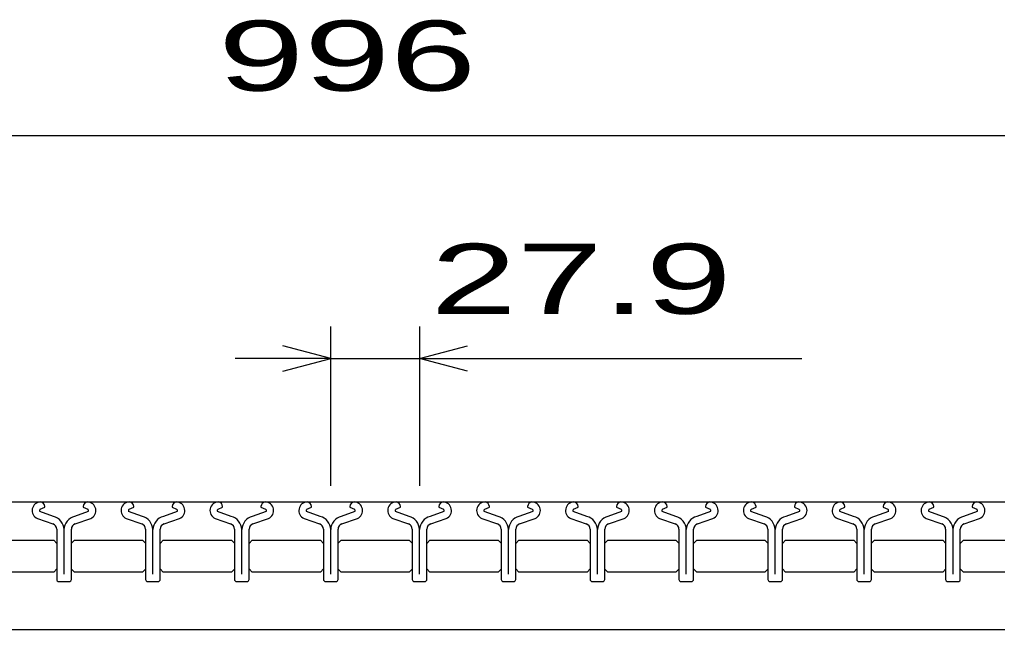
# Model space of a CAD drawing. Units: millimetres, scale not verified. Extents: x -1820 to 1724, y -1285 to 1059.
# Drawn here: x -1039.4 to -732.5, y -496 to -304.7 of the extents above; entities that cross this region are included whole.
import ezdxf
from ezdxf.enums import TextEntityAlignment as Align

# ---------------------------------------------------------------- set-up
doc = ezdxf.new("R2010")
doc.units = ezdxf.units.MM
doc.header["$LTSCALE"] = 10
doc.layers.add('16', color=3, linetype='Continuous', lineweight=25)
doc.layers.add('22', color=2, linetype='Continuous', lineweight=25)
doc.styles.add('ベクトル', font='')
doc.styles.get('ベクトル').set_extended_font_data('ベクトル')

msp = doc.modelspace()

# ---------------------------------------------------------------- linework, layer by layer
at = {"layer": '16'}
for p, q in [((-1426, -456), (-430, -456)), ((-1028.7, -460.53), (-1033.02, -459.01)), ((-1032.86, -458.31), (-1031.42, -457.61)), ((-1031.42, -457.61), (-1031.42, -457.38)), ((-1017.8, -459.01), (-1022.12, -460.53)), ((-1019.4, -457.38), (-1019.4, -457.61)), ((-1019.4, -457.61), (-1017.96, -458.31)), ((-1000.8, -460.53), (-1005.12, -459.01)), ((-1004.96, -458.31), (-1003.52, -457.61)), ((-1003.52, -457.61), (-1003.52, -457.38)), ((-989.9, -459.01), (-994.22, -460.53)), ((-991.5, -457.38), (-991.5, -457.61)), ((-991.5, -457.61), (-990.06, -458.31)), ((-972.9, -460.53), (-977.22, -459.01)), ((-977.06, -458.31), (-975.62, -457.61)), ((-975.62, -457.61), (-975.62, -457.38)), ((-962, -459.01), (-966.32, -460.53)), ((-963.6, -457.38), (-963.6, -457.61)), ((-963.6, -457.61), (-962.16, -458.31)), ((-945, -460.53), (-949.32, -459.01)), ((-949.16, -458.31), (-947.72, -457.61)), ((-947.72, -457.61), (-947.72, -457.38)), ((-934.1, -459.01), (-938.42, -460.53)), ((-935.7, -457.38), (-935.7, -457.61)), ((-935.7, -457.61), (-934.26, -458.31)), ((-917.1, -460.53), (-921.42, -459.01)), ((-921.26, -458.31), (-919.82, -457.61)), ((-919.82, -457.61), (-919.82, -457.38)), ((-906.2, -459.01), (-910.52, -460.53)), ((-907.8, -457.38), (-907.8, -457.61)), ((-907.8, -457.61), (-906.36, -458.31)), ((-889.2, -460.53), (-893.52, -459.01)), ((-893.36, -458.31), (-891.92, -457.61)), ((-891.92, -457.61), (-891.92, -457.38)), ((-878.3, -459.01), (-882.62, -460.53)), ((-879.9, -457.38), (-879.9, -457.61)), ((-879.9, -457.61), (-878.46, -458.31)), ((-861.3, -460.53), (-865.62, -459.01)), ((-865.46, -458.31), (-864.02, -457.61)), ((-864.02, -457.61), (-864.02, -457.38)), ((-850.4, -459.01), (-854.72, -460.53)), ((-852, -457.38), (-852, -457.61)), ((-852, -457.61), (-850.56, -458.31)), ((-833.4, -460.53), (-837.72, -459.01)), ((-837.56, -458.31), (-836.12, -457.61)), ((-836.12, -457.61), (-836.12, -457.38)), ((-822.5, -459.01), (-826.82, -460.53)), ((-824.1, -457.38), (-824.1, -457.61)), ((-824.1, -457.61), (-822.66, -458.31)), ((-805.5, -460.53), (-809.82, -459.01)), ((-809.66, -458.31), (-808.22, -457.61)), ((-808.22, -457.61), (-808.22, -457.38)), ((-794.6, -459.01), (-798.92, -460.53)), ((-796.2, -457.38), (-796.2, -457.61)), ((-796.2, -457.61), (-794.76, -458.31)), ((-777.6, -460.53), (-781.92, -459.01)), ((-781.76, -458.31), (-780.32, -457.61)), ((-780.32, -457.61), (-780.32, -457.38)), ((-766.7, -459.01), (-771.02, -460.53)), ((-768.3, -457.38), (-768.3, -457.61)), ((-768.3, -457.61), (-766.86, -458.31)), ((-749.7, -460.53), (-754.02, -459.01)), ((-753.86, -458.31), (-752.42, -457.61)), ((-752.42, -457.61), (-752.42, -457.38)), ((-738.8, -459.01), (-743.12, -460.53)), ((-740.4, -457.38), (-740.4, -457.61)), ((-740.4, -457.61), (-738.96, -458.31)), ((-1033.78, -461.18), (-1028.91, -462.89)), ((-1021.91, -462.89), (-1017.04, -461.18)), ((-1005.88, -461.18), (-1001.01, -462.89)), ((-994.01, -462.89), (-989.14, -461.18)), ((-977.98, -461.18), (-973.11, -462.89)), ((-966.11, -462.89), (-961.24, -461.18)), ((-950.08, -461.18), (-945.21, -462.89)), ((-938.21, -462.89), (-933.34, -461.18)), ((-922.18, -461.18), (-917.31, -462.89)), ((-910.31, -462.89), (-905.44, -461.18)), ((-894.28, -461.18), (-889.41, -462.89)), ((-882.41, -462.89), (-877.54, -461.18)), ((-866.38, -461.18), (-861.51, -462.89)), ((-854.51, -462.89), (-849.64, -461.18)), ((-838.48, -461.18), (-833.61, -462.89)), ((-826.61, -462.89), (-821.74, -461.18)), ((-810.58, -461.18), (-805.71, -462.89)), ((-798.71, -462.89), (-793.84, -461.18)), ((-782.68, -461.18), (-777.81, -462.89)), ((-770.81, -462.89), (-765.94, -461.18)), ((-754.78, -461.18), (-749.91, -462.89)), ((-742.91, -462.89), (-738.04, -461.18)), ((-1027.71, -464.59), (-1027.71, -480.31)), ((-1025.4, -478.71), (-1025.4, -464.64)), ((-1023.11, -480.31), (-1023.11, -464.59)), ((-999.81, -464.59), (-999.81, -480.31)), ((-997.5, -478.71), (-997.5, -464.64)), ((-995.21, -480.31), (-995.21, -464.59)), ((-971.91, -464.59), (-971.91, -480.31)), ((-969.6, -478.71), (-969.6, -464.64)), ((-967.31, -480.31), (-967.31, -464.59)), ((-944.01, -464.59), (-944.01, -480.31)), ((-941.7, -478.71), (-941.7, -464.64)), ((-939.41, -480.31), (-939.41, -464.59)), ((-916.11, -464.59), (-916.11, -480.31)), ((-913.8, -478.71), (-913.8, -464.64)), ((-911.51, -480.31), (-911.51, -464.59)), ((-888.21, -464.59), (-888.21, -480.31)), ((-885.9, -478.71), (-885.9, -464.64)), ((-883.61, -480.31), (-883.61, -464.59)), ((-860.31, -464.59), (-860.31, -480.31)), ((-858, -478.71), (-858, -464.64)), ((-855.71, -480.31), (-855.71, -464.59)), ((-832.41, -464.59), (-832.41, -480.31)), ((-830.1, -478.71), (-830.1, -464.64)), ((-827.81, -480.31), (-827.81, -464.59)), ((-804.51, -464.59), (-804.51, -480.31)), ((-802.2, -478.71), (-802.2, -464.64)), ((-799.91, -480.31), (-799.91, -464.59)), ((-776.61, -464.59), (-776.61, -480.31)), ((-774.3, -478.71), (-774.3, -464.64)), ((-772.01, -480.31), (-772.01, -464.59)), ((-748.71, -464.59), (-748.71, -480.31)), ((-746.4, -478.71), (-746.4, -464.64)), ((-744.11, -480.31), (-744.11, -464.59)), ((-1050.05, -468), (-1028.65, -468)), ((-1028.65, -468), (-1027.65, -469)), ((-1023.15, -469), (-1022.15, -468)), ((-1022.15, -468), (-1000.75, -468)), ((-1000.75, -468), (-999.75, -469)), ((-995.25, -469), (-994.25, -468)), ((-994.25, -468), (-972.85, -468)), ((-972.85, -468), (-971.85, -469)), ((-967.35, -469), (-966.35, -468)), ((-966.35, -468), (-944.95, -468)), ((-944.95, -468), (-943.95, -469)), ((-939.45, -469), (-938.45, -468)), ((-938.45, -468), (-917.05, -468)), ((-917.05, -468), (-916.05, -469)), ((-911.55, -469), (-910.55, -468)), ((-910.55, -468), (-889.15, -468)), ((-889.15, -468), (-888.15, -469)), ((-883.65, -469), (-882.65, -468)), ((-882.65, -468), (-861.25, -468)), ((-861.25, -468), (-860.25, -469)), ((-855.75, -469), (-854.75, -468)), ((-854.75, -468), (-833.35, -468)), ((-833.35, -468), (-832.35, -469)), ((-827.85, -469), (-826.85, -468)), ((-826.85, -468), (-805.45, -468)), ((-805.45, -468), (-804.45, -469)), ((-799.95, -469), (-798.95, -468)), ((-798.95, -468), (-777.55, -468)), ((-777.55, -468), (-776.55, -469)), ((-772.05, -469), (-771.05, -468)), ((-771.05, -468), (-749.65, -468)), ((-749.65, -468), (-748.65, -469)), ((-744.15, -469), (-743.15, -468)), ((-743.15, -468), (-721.75, -468)), ((-1028.65, -478), (-1050.05, -478)), ((-1027.65, -477), (-1028.65, -478)), ((-1022.15, -478), (-1023.15, -477)), ((-1000.75, -478), (-1022.15, -478)), ((-999.75, -477), (-1000.75, -478)), ((-994.25, -478), (-995.25, -477)), ((-972.85, -478), (-994.25, -478)), ((-971.85, -477), (-972.85, -478)), ((-966.35, -478), (-967.35, -477)), ((-944.95, -478), (-966.35, -478)), ((-943.95, -477), (-944.95, -478)), ((-938.45, -478), (-939.45, -477)), ((-917.05, -478), (-938.45, -478)), ((-916.05, -477), (-917.05, -478)), ((-910.55, -478), (-911.55, -477)), ((-889.15, -478), (-910.55, -478)), ((-888.15, -477), (-889.15, -478)), ((-882.65, -478), (-883.65, -477)), ((-861.25, -478), (-882.65, -478)), ((-860.25, -477), (-861.25, -478)), ((-854.75, -478), (-855.75, -477)), ((-833.35, -478), (-854.75, -478)), ((-832.35, -477), (-833.35, -478)), ((-826.85, -478), (-827.85, -477)), ((-805.45, -478), (-826.85, -478)), ((-804.45, -477), (-805.45, -478)), ((-798.95, -478), (-799.95, -477)), ((-777.55, -478), (-798.95, -478)), ((-776.55, -477), (-777.55, -478)), ((-771.05, -478), (-772.05, -477)), ((-749.65, -478), (-771.05, -478)), ((-748.65, -477), (-749.65, -478)), ((-743.15, -478), (-744.15, -477)), ((-721.75, -478), (-743.15, -478)), ((-1027.01, -481.01), (-1023.81, -481.01)), ((-999.11, -481.01), (-995.91, -481.01)), ((-971.21, -481.01), (-968.01, -481.01)), ((-943.31, -481.01), (-940.11, -481.01)), ((-915.41, -481.01), (-912.21, -481.01)), ((-887.51, -481.01), (-884.31, -481.01)), ((-859.61, -481.01), (-856.41, -481.01)), ((-831.71, -481.01), (-828.51, -481.01)), ((-803.81, -481.01), (-800.61, -481.01)), ((-775.91, -481.01), (-772.71, -481.01)), ((-748.01, -481.01), (-744.81, -481.01)), ((-1426, -496), (-430, -496))]:
    msp.add_line(p, q, dxfattribs=at)
for centre, radius, start, end in [((-1032.71, -458.7), 2.7, 90.98, 246.68), ((-1032.87, -457.45), 1.45, 2.5, 85.55), ((-1017.95, -457.45), 1.45, 94.45, 177.5), ((-1018.11, -458.7), 2.7, 293.32, 89.02), ((-1004.81, -458.7), 2.7, 90.98, 246.68), ((-1004.97, -457.45), 1.45, 2.5, 85.55), ((-990.05, -457.45), 1.45, 94.45, 177.5), ((-990.21, -458.7), 2.7, 293.32, 89.02), ((-976.91, -458.7), 2.7, 90.98, 246.68), ((-977.07, -457.45), 1.45, 2.5, 85.55), ((-962.15, -457.45), 1.45, 94.45, 177.5), ((-962.31, -458.7), 2.7, 293.32, 89.02), ((-949.01, -458.7), 2.7, 90.98, 246.68), ((-949.17, -457.45), 1.45, 2.5, 85.55), ((-934.25, -457.45), 1.45, 94.45, 177.5), ((-934.41, -458.7), 2.7, 293.32, 89.02), ((-921.11, -458.7), 2.7, 90.98, 246.68), ((-921.27, -457.45), 1.45, 2.5, 85.55), ((-906.35, -457.45), 1.45, 94.45, 177.5), ((-906.51, -458.7), 2.7, 293.32, 89.02), ((-893.21, -458.7), 2.7, 90.98, 246.68), ((-893.37, -457.45), 1.45, 2.5, 85.55), ((-878.45, -457.45), 1.45, 94.45, 177.5), ((-878.61, -458.7), 2.7, 293.32, 89.02), ((-865.31, -458.7), 2.7, 90.98, 246.68), ((-865.47, -457.45), 1.45, 2.5, 85.55), ((-850.55, -457.45), 1.45, 94.45, 177.5), ((-850.71, -458.7), 2.7, 293.32, 89.02), ((-837.41, -458.7), 2.7, 90.98, 246.68), ((-837.57, -457.45), 1.45, 2.5, 85.55), ((-822.65, -457.45), 1.45, 94.45, 177.5), ((-822.81, -458.7), 2.7, 293.32, 89.02), ((-809.51, -458.7), 2.7, 90.98, 246.68), ((-809.67, -457.45), 1.45, 2.5, 85.55), ((-794.75, -457.45), 1.45, 94.45, 177.5), ((-794.91, -458.7), 2.7, 293.32, 89.02), ((-781.61, -458.7), 2.7, 90.98, 246.68), ((-781.77, -457.45), 1.45, 2.5, 85.55), ((-766.85, -457.45), 1.45, 94.45, 177.5), ((-767.01, -458.7), 2.7, 293.32, 89.02), ((-753.71, -458.7), 2.7, 90.98, 246.68), ((-753.87, -457.45), 1.45, 2.5, 85.55), ((-738.95, -457.45), 1.45, 94.45, 177.5), ((-739.11, -458.7), 2.7, 293.32, 89.02), ((-1032.69, -458.72), 0.44, 111.91, 222.33), ((-1018.13, -458.72), 0.44, 317.67, 68.09), ((-1004.79, -458.72), 0.44, 111.91, 222.33), ((-990.23, -458.72), 0.44, 317.67, 68.09), ((-976.89, -458.72), 0.44, 111.91, 222.33), ((-962.33, -458.72), 0.44, 317.67, 68.09), ((-948.99, -458.72), 0.44, 111.91, 222.33), ((-934.43, -458.72), 0.44, 317.67, 68.09), ((-921.09, -458.72), 0.44, 111.91, 222.33), ((-906.53, -458.72), 0.44, 317.67, 68.09), ((-893.19, -458.72), 0.44, 111.91, 222.33), ((-878.63, -458.72), 0.44, 317.67, 68.09), ((-865.29, -458.72), 0.44, 111.91, 222.33), ((-850.73, -458.72), 0.44, 317.67, 68.09), ((-837.39, -458.72), 0.44, 111.91, 222.33), ((-822.83, -458.72), 0.44, 317.67, 68.09), ((-809.49, -458.72), 0.44, 111.91, 222.33), ((-794.93, -458.72), 0.44, 317.67, 68.09), ((-781.59, -458.72), 0.44, 111.91, 222.33), ((-767.03, -458.72), 0.44, 317.67, 68.09), ((-753.69, -458.72), 0.44, 111.91, 222.33), ((-739.13, -458.72), 0.44, 317.67, 68.09), ((-1029.51, -464.59), 1.8, 0, 70.58), ((-1029.99, -464.94), 4.6, 3.78, 73.7), ((-1020.83, -464.94), 4.6, 106.3, 176.22), ((-1021.31, -464.59), 1.8, 109.42, 180), ((-1001.61, -464.59), 1.8, 0, 70.58), ((-1002.09, -464.94), 4.6, 3.78, 73.7), ((-992.93, -464.94), 4.6, 106.3, 176.22), ((-993.41, -464.59), 1.8, 109.42, 180), ((-973.71, -464.59), 1.8, 0, 70.58), ((-974.19, -464.94), 4.6, 3.78, 73.7), ((-965.03, -464.94), 4.6, 106.3, 176.22), ((-965.51, -464.59), 1.8, 109.42, 180), ((-945.81, -464.59), 1.8, 0, 70.58), ((-946.29, -464.94), 4.6, 3.78, 73.7), ((-937.13, -464.94), 4.6, 106.3, 176.22), ((-937.61, -464.59), 1.8, 109.42, 180), ((-917.91, -464.59), 1.8, 0, 70.58), ((-918.39, -464.94), 4.6, 3.78, 73.7), ((-909.23, -464.94), 4.6, 106.3, 176.22), ((-909.71, -464.59), 1.8, 109.42, 180), ((-890.01, -464.59), 1.8, 0, 70.58), ((-890.49, -464.94), 4.6, 3.78, 73.7), ((-881.33, -464.94), 4.6, 106.3, 176.22), ((-881.81, -464.59), 1.8, 109.42, 180), ((-862.11, -464.59), 1.8, 0, 70.58), ((-862.59, -464.94), 4.6, 3.78, 73.7), ((-853.43, -464.94), 4.6, 106.3, 176.22), ((-853.91, -464.59), 1.8, 109.42, 180), ((-834.21, -464.59), 1.8, 0, 70.58), ((-834.69, -464.94), 4.6, 3.78, 73.7), ((-825.53, -464.94), 4.6, 106.3, 176.22), ((-826.01, -464.59), 1.8, 109.42, 180), ((-806.31, -464.59), 1.8, 0, 70.58), ((-806.79, -464.94), 4.6, 3.78, 73.7), ((-797.63, -464.94), 4.6, 106.3, 176.22), ((-798.11, -464.59), 1.8, 109.42, 180), ((-778.41, -464.59), 1.8, 0, 70.58), ((-778.89, -464.94), 4.6, 3.78, 73.7), ((-769.73, -464.94), 4.6, 106.3, 176.22), ((-770.21, -464.59), 1.8, 109.42, 180), ((-750.51, -464.59), 1.8, 0, 70.58), ((-750.99, -464.94), 4.6, 3.78, 73.7), ((-741.83, -464.94), 4.6, 106.3, 176.22), ((-742.31, -464.59), 1.8, 109.42, 180), ((-1027.01, -480.31), 0.7, 180, 270), ((-1023.81, -480.31), 0.7, 270, 0), ((-999.11, -480.31), 0.7, 180, 270), ((-995.91, -480.31), 0.7, 270, 0), ((-971.21, -480.31), 0.7, 180, 270), ((-968.01, -480.31), 0.7, 270, 0), ((-943.31, -480.31), 0.7, 180, 270), ((-940.11, -480.31), 0.7, 270, 0), ((-915.41, -480.31), 0.7, 180, 270), ((-912.21, -480.31), 0.7, 270, 0), ((-887.51, -480.31), 0.7, 180, 270), ((-884.31, -480.31), 0.7, 270, 0), ((-859.61, -480.31), 0.7, 180, 270), ((-856.41, -480.31), 0.7, 270, 0), ((-831.71, -480.31), 0.7, 180, 270), ((-828.51, -480.31), 0.7, 270, 0), ((-803.81, -480.31), 0.7, 180, 270), ((-800.61, -480.31), 0.7, 270, 0), ((-775.91, -480.31), 0.7, 180, 270), ((-772.71, -480.31), 0.7, 270, 0), ((-748.01, -480.31), 0.7, 180, 270), ((-744.81, -480.31), 0.7, 270, 0)]:
    msp.add_arc(centre, radius, start, end, dxfattribs=at)
at = {"layer": '22', "color": 4}
for p, q in [((-1426, -341), (-430, -341)), ((-941.7, -451), (-941.7, -401)), ((-913.8, -401), (-913.8, -451)), ((-941.7, -411), (-956.7, -407)), ((-913.8, -411), (-898.8, -407)), ((-941.7, -411), (-971.7, -411)), ((-956.7, -415), (-941.7, -411)), ((-941.7, -411), (-913.8, -411)), ((-898.8, -415), (-913.8, -411)), ((-913.8, -411), (-793.8, -411))]:
    msp.add_line(p, q, dxfattribs=at)

# ---------------------------------------------------------------- texts
at = {"layer": '22', "style": 'ベクトル', "width": 1.65}
for s, p in [(' 996 ', (-990.5, -316)), (' 27.9 ', (-923.8, -386))]:
    msp.add_text(s, height=21.99, dxfattribs=at).set_placement(p, align=Align.MIDDLE_LEFT)

doc.saveas('drawing.dxf')
